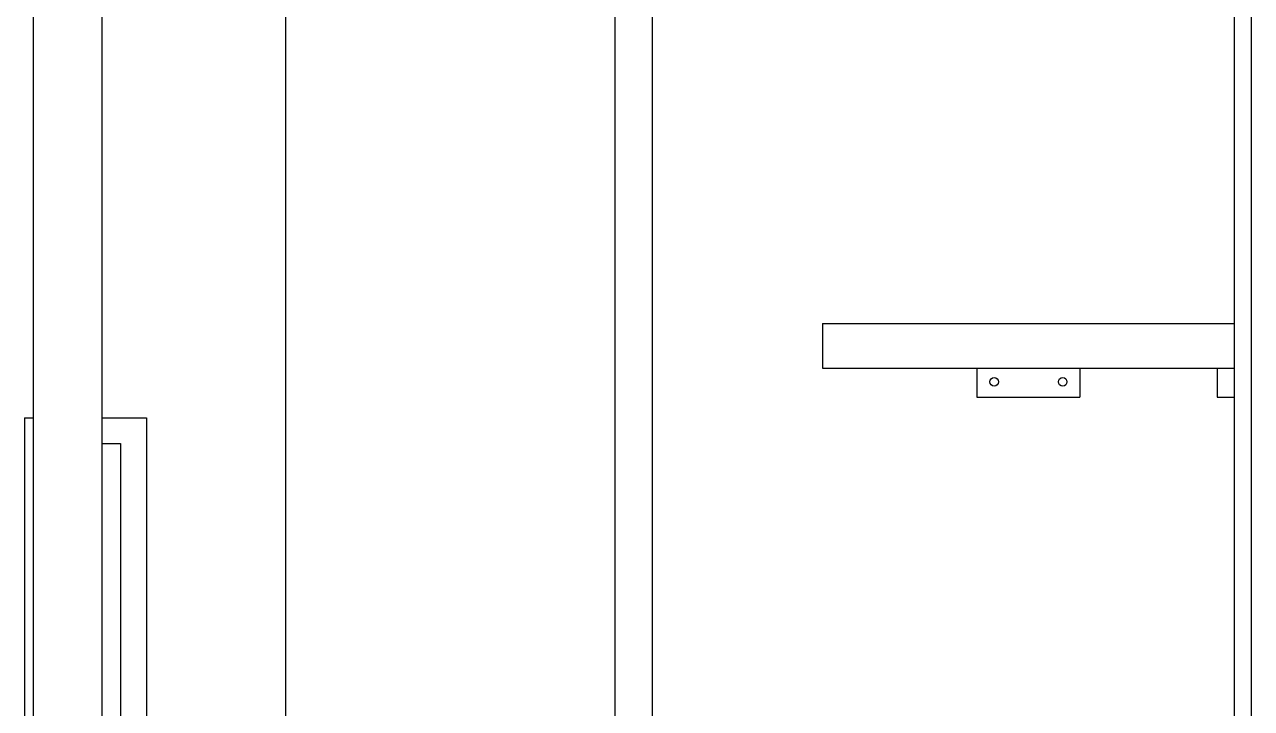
# Model space of a CAD drawing. Header units: millimetres. Extents: x 976 to 9349, y -1578 to 2211.
# Drawn here: x 2897.5 to 2969, y 1301.9 to 1341.7 of the extents above; entities that cross this region are included whole.
import ezdxf

# ---------------------------------------------------------------- set-up
doc = ezdxf.new("R2010")
doc.units = ezdxf.units.MM
for name, color, linetype in [('Płytki', 254, 'Continuous'), ('Wbudowane', 175, 'Continuous'), ('Ściany', 7, 'Continuous')]:
    doc.layers.add(name, color=color, linetype=linetype)

# ---------------------------------------------------------------- blocks, each defined once
blk = doc.blocks.new('Z$W@#22483')
blk.add_line((237.3, 0), (237.3, 257.2))
blk = doc.blocks.new('Z$W@#21058')
for p, q in [((13.825, 118.609), (13.825, 15.979)), ((16.025, 15.979), (16.025, 118.609))]:
    blk.add_line(p, q)
blk = doc.blocks.new('Z$W@#3795')
for p, q in [((0, 4.3), (0, 1.7)), ((0, 4.3), (24, 4.3)), ((24, 4.3), (24, 0)), ((0, 1.7), (24, 1.7)), ((9, 1.7), (9, 0)), ((15, 1.7), (15, 0)), ((23, 1.7), (23, 0)), ((9, 0), (15, 0)), ((23, 0), (24, 0))]:
    blk.add_line(p, q)
for centre in [(10, 0.9), (10, 0.9), (14, 0.9), (14, 0.9)]:
    blk.add_circle(centre, 0.25)
blk = doc.blocks.new('Z$W@#10491')
for p, q in [((16, 150), (16, 0)), ((20, 150), (20, 0)), ((13.4, 88.5), (13.4, 63.5)), ((16, 88.5), (13.4, 88.5)), ((20.5, 88.5), (20, 88.5)), ((20.5, 88.5), (20.5, 63.5)), ((16, 87), (14.9, 87)), ((14.9, 87), (14.9, 65))]:
    blk.add_line(p, q)

msp = doc.modelspace()

# ---------------------------------------------------------------- linework, layer by layer
at = {"layer": 'Płytki'}
for p, q in [((2912.672, 1426.019), (2912.672, 1230.319)), ((2967.972, 1426.019), (2967.972, 1230.319))]:
    msp.add_line(p, q, dxfattribs=at)

# ---------------------------------------------------------------- block references
at = {"layer": 'Wbudowane'}
for name, p in [('Z$W@#21058', (2918.047, 1232.051)), ('Z$W@#3795', (2943.972, 1320.019))]:
    msp.add_blockref(name, p, dxfattribs=at)
at = {"layer": 'Wbudowane', "xscale": -1}
msp.add_blockref('Z$W@#10491', (2917.972, 1230.319), dxfattribs=at)
at = {"layer": 'Ściany'}
msp.add_blockref('Z$W@#22483', (2731.672, 1169.319), dxfattribs=at)

doc.saveas('drawing.dxf')
